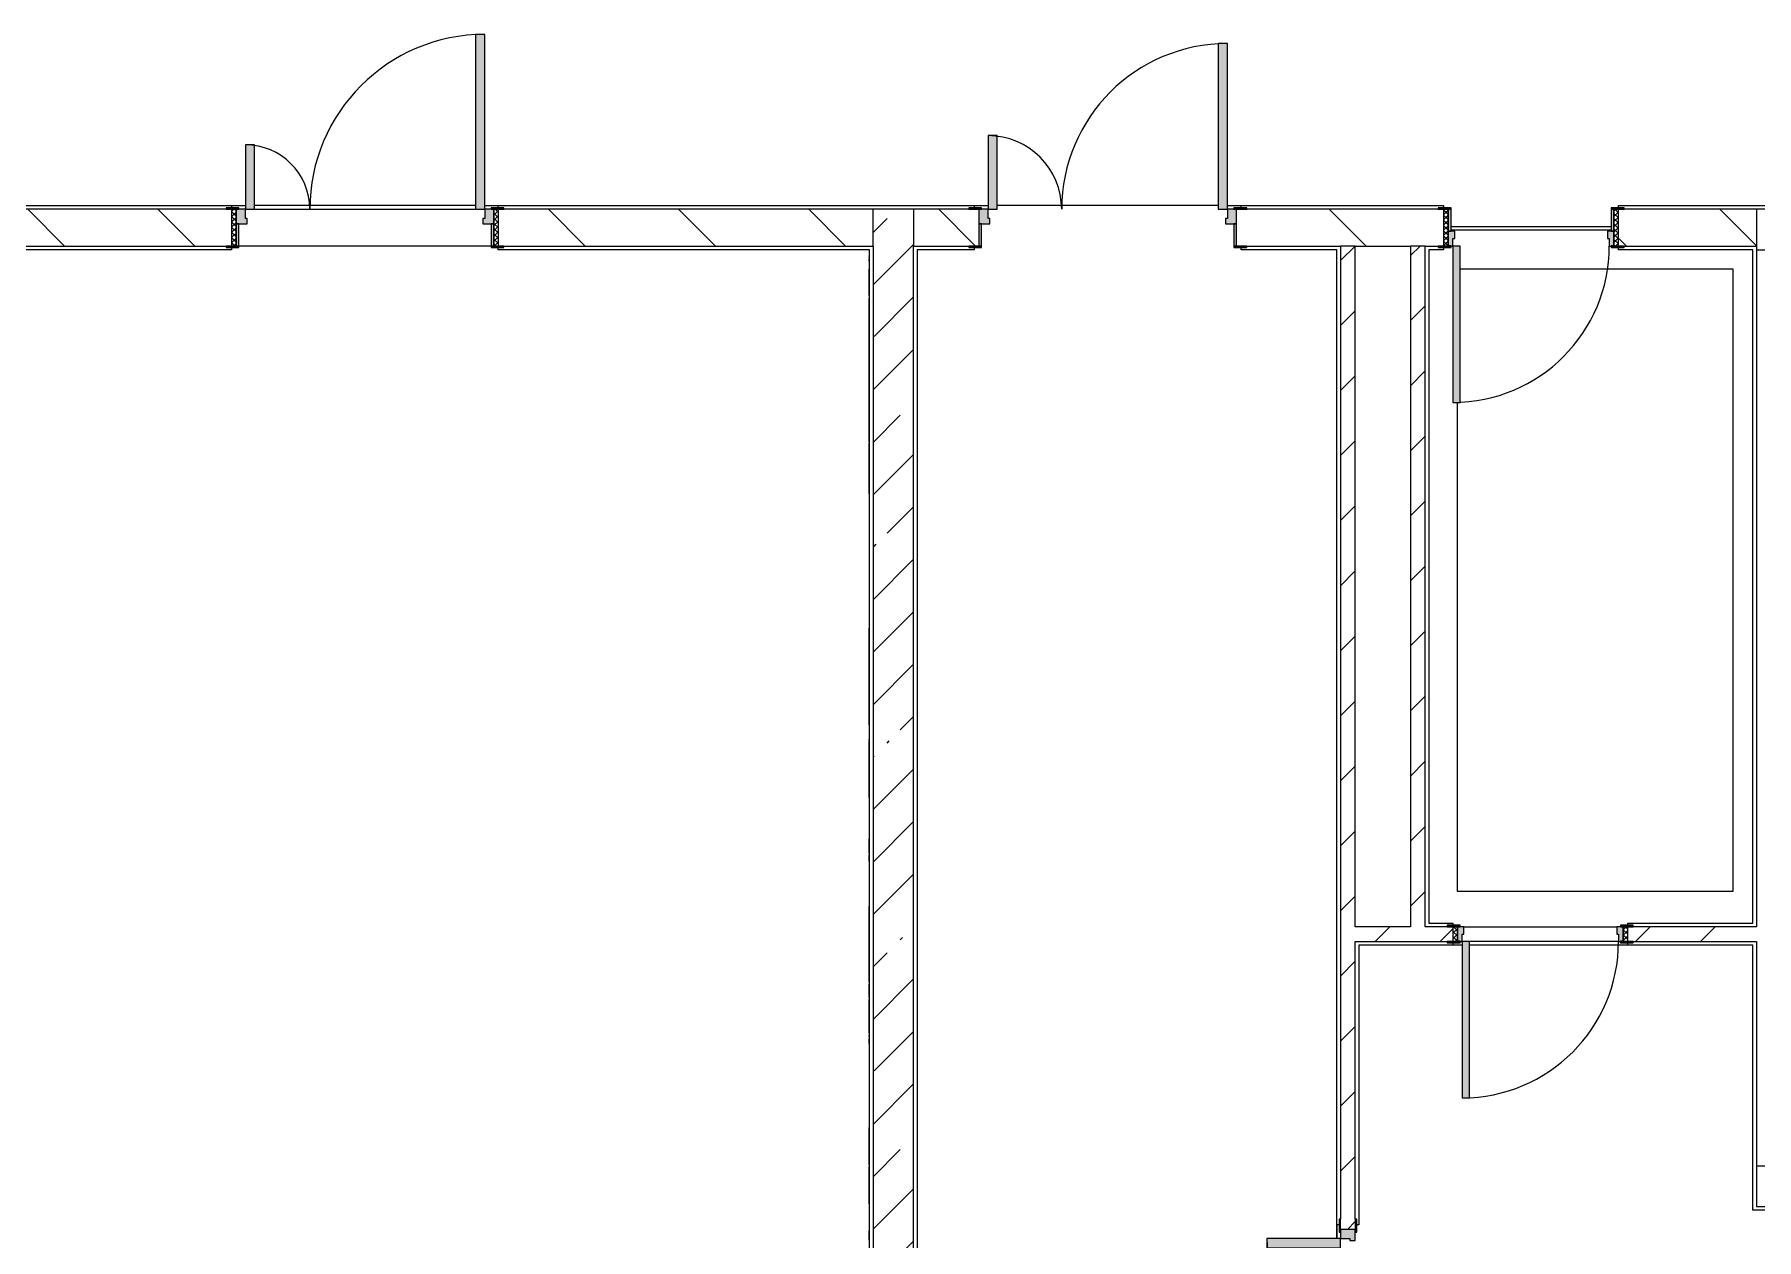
# Model space of a CAD drawing. Header units: millimetres. Extents: x 1311 to 195818, y -8553 to 29000.
# Drawn here: x 171382 to 180738, y 5000 to 11550 of the extents above; entities that cross this region are included whole.
import ezdxf

# ---------------------------------------------------------------- set-up
doc = ezdxf.new("R2010")
doc.units = ezdxf.units.MM
for name, color, linetype, lineweight in [('A-DETL-7', 7, 'Continuous', 5), ('A-GENM', 7, 'Continuous', 5), ('A-WALL', 7, 'Continuous', 9), ('I-WALL-4', 7, 'Continuous', 5)]:
    doc.layers.add(name, color=color, linetype=linetype, lineweight=lineweight)
for name, color, linetype, lineweight, true_color in [('A-DOOR-1', 7, 'Continuous', 5, 0xaaaaaa), ('A-DOOR-2', 7, 'Continuous', 5, 0xe2e2e2), ('A-DOOR-FRAM-1', 7, 'Continuous', 5, 0xe2e2e2), ('A-DOOR-FRAM-2', 7, 'Continuous', 5, 0xaaaaaa), ('A-FLOR-1', 7, 'Continuous', 5, 0xaaaaaa)]:
    doc.layers.add(name, color=color, linetype=linetype, lineweight=lineweight, true_color=true_color)
pattern_1 = [(45, (68808.4, 0), (-176.7767, 176.7767), [])]
pattern_2 = [(135, (68808.4, 0), (-353.5534, -353.5534), [])]

# ---------------------------------------------------------------- blocks, each defined once
blk = doc.blocks.new('110_Дверь_СКБ_1Ст_Внутренняя1 - Д-8 950x2100h_охрана-V95-1_11_1_птичка')
at = {"layer": 'A-DOOR-1'}
h = blk.add_hatch(dxfattribs=at)
h.set_pattern_fill('FP_123', color=256, style=0, pattern_type=2)
h.set_pattern_definition([(135, (1826.41, 164.685), (-14.14214, -14.14214), []), (225, (1826.41, 164.685), (14.14214, -14.14214), [])])
h.paths.add_polyline_path([(462.5, 100), (462.5, -100), (487.5, -100), (487.5, 100)])
at = {"layer": 'A-DOOR-2'}
h = blk.add_hatch(color=256, dxfattribs=at)
h.paths.add_polyline_path([(437.5, 100), (437.5, 60), (427.5, 60), (427.5, 20), (462.5, 20), (462.5, 100)])
h.paths.add_polyline_path([(-437.5, 100), (-437.5, 20), (-402.5, 20.4), (-402.5, 60), (-412.5, 60), (-412.5, 100), (-422.5, 100)])
at = {"layer": 'A-DOOR-FRAM-1'}
for points in [[(397.5, 950), (397.5, 100), (437.5, 100), (437.5, 950)], [(-422.5, 108), (-492.5, 108), (-492.5, 100), (-422.5, 100)], [(517.5, 108), (447.5, 108), (447.5, 100), (517.5, 100)], [(-437.5, 20), (-437.5, -100), (-422.5, -100), (-422.5, 20)], [(447.5, 20), (447.5, -100), (462.5, -100), (462.5, 20)], [(-492.5, -100), (-492.5, -108), (-422.5, -108), (-422.5, -100), (-462.5, -100)], [(487.5, -100), (447.5, -100), (447.5, -108), (517.5, -108), (517.5, -100), (490.5, -100)]]:
    blk.add_hatch(color=256, dxfattribs=at).paths.add_polyline_path(points)
at = {"layer": 'A-DOOR-FRAM-2'}
h = blk.add_hatch(dxfattribs=at)
h.set_pattern_fill('FP_124', color=256, style=0, pattern_type=2)
h.set_pattern_definition([(45, (-296.384, 164.685), (-14.1421, 14.1421), []), (135, (-296.384, 164.685), (-14.1421, -14.1421), [])])
h.paths.add_polyline_path([(-462.5, 100), (-462.5, -100), (-437.5, -100), (-437.5, 100)])
at = {"layer": 'A-DOOR-1'}
for p, q in [((437.5, 950), (397.5, 950)), ((397.5, 950), (397.5, 100)), ((437.5, 100), (437.5, 950)), ((397.5, 100), (437.5, 100))]:
    blk.add_line(p, q, dxfattribs=at)
blk.add_arc((437.5, 100), 850, 90, 180, dxfattribs=at)
at = {"layer": 'A-DOOR-FRAM-2'}
for p, q in [((-422.5, 108), (-492.5, 108)), ((-492.5, 108), (-492.5, 100)), ((-492.5, 100), (-422.5, 100)), ((-437.5, 100), (-462.5, 100)), ((-462.5, 100), (-462.5, -100)), ((-412.5, 100), (-437.5, 100)), ((-437.5, 100), (-437.5, 20)), ((-437.5, -100), (-437.5, 100)), ((-422.5, 100), (-437.5, 100)), ((-437.5, 100), (-437.5, 99)), ((-437.5, 99), (-422.5, 99)), ((-422.5, 100), (-422.5, 108)), ((-422.5, 99), (-422.5, 100)), ((-412.5, 60), (-412.5, 100)), ((437.5, 100), (437.5, 60)), ((462.5, 100), (437.5, 100)), ((517.5, 108), (447.5, 108)), ((447.5, 108), (447.5, 100)), ((462.5, 100), (447.5, 100)), ((447.5, 100), (447.5, 99)), ((447.5, 100), (517.5, 100)), ((447.5, 99), (462.5, 99)), ((462.5, 20), (462.5, 100)), ((487.5, 100), (462.5, 100)), ((462.5, 100), (462.5, -100)), ((462.5, 99), (462.5, 100)), ((487.5, -100), (487.5, 100)), ((517.5, 100), (517.5, 108)), ((-437.5, 20), (-402.5, 20)), ((-422.5, 20), (-437.5, 20)), ((-437.5, 20), (-437.5, -100)), ((-422.5, -100), (-422.5, 20)), ((-402.5, 60), (-412.5, 60)), ((-402.5, 20), (-402.5, 60)), ((437.5, 60), (427.5, 60)), ((427.5, 60), (427.5, 20)), ((427.5, 20), (462.5, 20)), ((462.5, 20), (447.5, 20)), ((447.5, 20), (447.5, -100)), ((462.5, -100), (462.5, 20)), ((-422.5, -100), (-492.5, -100)), ((-492.5, -100), (-492.5, -108)), ((-492.5, -108), (-422.5, -108)), ((-462.5, -100), (-437.5, -100)), ((-437.5, -100), (-422.5, -100)), ((-422.5, -108), (-422.5, -100)), ((447.5, -100), (462.5, -100)), ((517.5, -100), (447.5, -100)), ((447.5, -100), (447.5, -108)), ((447.5, -108), (517.5, -108)), ((462.5, -100), (487.5, -100)), ((517.5, -108), (517.5, -100))]:
    blk.add_line(p, q, dxfattribs=at)
blk = doc.blocks.new('110_Дверь_СКБ_1Ст_Внутренняя1 - Д-8 950x2100h_охрана-V96-1_11_1_птичка')
at = {"layer": 'A-DOOR-1'}
h = blk.add_hatch(dxfattribs=at)
h.set_pattern_fill('FP_125', color=256, style=0, pattern_type=2)
h.set_pattern_definition([(135, (1826.41, 104.685), (-14.14214, -14.14214), []), (225, (1826.41, 104.685), (14.14214, -14.14214), [])])
h.paths.add_polyline_path([(462.5, 40), (462.5, -40), (487.5, -40), (486.1, 40)])
at = {"layer": 'A-DOOR-2'}
h = blk.add_hatch(color=256, dxfattribs=at)
h.paths.add_polyline_path([(-412.5, 40), (-437.5, 40), (-437.5, -40), (-402.5, -40), (-402.5, 0), (-412.5, 0)])
h.paths.add_polyline_path([(462.5, 40), (437.5, 40), (437.5, 0), (427.5, 0), (427.5, -40), (462.5, -40)])
at = {"layer": 'A-DOOR-FRAM-1'}
for points in [[(397.5, 890), (397.5, 40), (437.5, 40), (437.5, 890)], [(-471.3, 48), (-492.5, 48), (-492.5, 40), (-422.5, 40), (-422.5, 48), (-462.5, 48)], [(447.5, 48), (447.5, 40), (517.5, 40), (517.5, 48), (462.5, 48)], [(-437.5, -40), (-492.5, -40), (-492.5, -48), (-422.5, -48), (-422.5, -40)], [(487.2, -40), (447.5, -40), (447.5, -48), (517.5, -48), (517.5, -40), (487.5, -40)]]:
    blk.add_hatch(color=256, dxfattribs=at).paths.add_polyline_path(points)
at = {"layer": 'A-DOOR-FRAM-2'}
h = blk.add_hatch(dxfattribs=at)
h.set_pattern_fill('FP_126', color=256, style=0, pattern_type=2)
h.set_pattern_definition([(45, (-296.384, 104.685), (-14.1421, 14.1421), []), (135, (-296.384, 104.685), (-14.1421, -14.1421), [])])
h.paths.add_polyline_path([(-462.5, 40), (-462.5, -40), (-437.5, -40), (-437.5, 40)])
at = {"layer": 'A-DOOR-1'}
for p, q in [((437.5, 890), (397.5, 890)), ((397.5, 890), (397.5, 40)), ((437.5, 40), (437.5, 890)), ((397.5, 40), (437.5, 40))]:
    blk.add_line(p, q, dxfattribs=at)
blk.add_arc((437.5, 40), 850, 90, 180, dxfattribs=at)
at = {"layer": 'A-DOOR-FRAM-2'}
for p, q in [((-422.5, 48), (-492.5, 48)), ((-492.5, 48), (-492.5, 40)), ((-492.5, 40), (-422.5, 40)), ((-437.5, 40), (-462.5, 40)), ((-462.5, 40), (-462.5, -40)), ((-412.5, 40), (-437.5, 40)), ((-437.5, 40), (-437.5, -40)), ((-437.5, -40), (-437.5, 40)), ((-422.5, 40), (-437.5, 40)), ((-437.5, 40), (-437.5, 39)), ((-437.5, 39), (-422.5, 39)), ((-422.5, 40), (-422.5, 48)), ((-422.5, 39), (-422.5, 40)), ((-412.5, 0), (-412.5, 40)), ((-402.5, 0), (-412.5, 0)), ((-402.5, -40), (-402.5, 0)), ((437.5, 0), (427.5, 0)), ((427.5, 0), (427.5, -40)), ((437.5, 40), (437.5, 0)), ((462.5, 40), (437.5, 40)), ((517.5, 48), (447.5, 48)), ((447.5, 48), (447.5, 40)), ((462.5, 40), (447.5, 40)), ((447.5, 40), (447.5, 39)), ((447.5, 40), (517.5, 40)), ((447.5, 39), (462.5, 39)), ((462.5, -40), (462.5, 40)), ((487.5, 40), (462.5, 40)), ((462.5, 40), (462.5, -40)), ((462.5, 39), (462.5, 40)), ((487.5, -40), (487.5, 40)), ((517.5, 40), (517.5, 48)), ((-422.5, -40), (-492.5, -40)), ((-492.5, -40), (-492.5, -48)), ((-492.5, -48), (-422.5, -48)), ((-462.5, -40), (-437.5, -40)), ((-422.5, -39), (-437.5, -39)), ((-437.5, -39), (-437.5, -40)), ((-437.5, -40), (-402.5, -40)), ((-437.5, -40), (-422.5, -40)), ((-422.5, -40), (-422.5, -39)), ((-422.5, -48), (-422.5, -40)), ((427.5, -40), (462.5, -40)), ((462.5, -39), (447.5, -39)), ((447.5, -39), (447.5, -40)), ((447.5, -40), (462.5, -40)), ((517.5, -40), (447.5, -40)), ((447.5, -40), (447.5, -48)), ((447.5, -48), (517.5, -48)), ((462.5, -40), (462.5, -39)), ((462.5, -40), (487.5, -40)), ((517.5, -48), (517.5, -40))]:
    blk.add_line(p, q, dxfattribs=at)
blk = doc.blocks.new('110_Дверь_СКБ_2Ст - Д-2а_л_ Из коридора на лестницу-32216062-1_11_1_птичка')
at = {"layer": 'A-DOOR-2'}
for points in [[(612.5, 100), (662.5, 100), (662.5, 1000), (612.5, 1000), (612.5, 120)], [(-587.5, 100), (-587.5, 500), (-637.5, 500), (-637.5, 100)], [(697.5, -100), (712.5, -100), (712.5, 20), (697.5, 20)]]:
    blk.add_hatch(color=256, dxfattribs=at).paths.add_polyline_path(points)
h = blk.add_hatch(color=256, dxfattribs=at)
h.paths.add_polyline_path([(662.5, 20), (712.5, 20), (712.5, 100), (662.5, 100), (662.5, 50), (652.5, 50), (652.5, 20)])
h.paths.add_polyline_path([(-637.5, 20), (-627.5, 20), (-627.5, 50), (-637.5, 50), (-637.5, 100), (-687.5, 100), (-687.5, 20)])
at = {"layer": 'A-DOOR-FRAM-1'}
for points in [[(-687.5, 100), (-672.5, 100), (-672.5, 108), (-742.5, 108), (-742.5, 100), (-712.5, 100)], [(722.9, 100), (767.5, 100), (767.5, 108), (697.5, 108), (697.5, 100), (712.5, 100)], [(-672.5, -100), (-672.5, 20), (-687.5, 20), (-687.5, -100)], [(-672.5, -108), (-672.5, -100), (-742.5, -100), (-742.5, -108), (-687.5, -108)], [(737.5, -108), (767.5, -108), (767.5, -100), (697.5, -100), (697.5, -108), (736.7, -108)]]:
    blk.add_hatch(color=256, dxfattribs=at).paths.add_polyline_path(points)
at = {"layer": 'A-DOOR-1'}
for p, q in [((662.5, 1000), (612.5, 1000)), ((612.5, 1000), (612.5, 100)), ((662.5, 100), (662.5, 1000)), ((-637.5, 500), (-637.5, 100)), ((-587.5, 500), (-637.5, 500)), ((-587.5, 100), (-587.5, 500)), ((-637.5, 100), (-587.5, 100)), ((612.5, 100), (662.5, 100))]:
    blk.add_line(p, q, dxfattribs=at)
for centre, radius, start, end in [((662.5, 100), 900, 90, 180), ((-637.5, 100), 400, 360, 90)]:
    blk.add_arc(centre, radius, start, end, dxfattribs=at)
at = {"layer": 'A-DOOR-FRAM-2'}
for p, q in [((-672.5, 108), (-742.5, 108)), ((-742.5, 108), (-742.5, 100)), ((-742.5, 100), (-672.5, 100)), ((-637.5, 100), (-687.5, 100)), ((-687.5, 100), (-687.5, 20)), ((-672.5, 100), (-672.5, 108)), ((-637.5, 50), (-637.5, 100)), ((662.5, 100), (662.5, 50)), ((712.5, 100), (662.5, 100)), ((767.5, 108), (697.5, 108)), ((697.5, 108), (697.5, 100)), ((697.5, 100), (767.5, 100)), ((712.5, 20), (712.5, 100)), ((767.5, 100), (767.5, 108)), ((-687.5, 20), (-627.5, 20)), ((-672.5, 20), (-687.5, 20)), ((-687.5, 20), (-687.5, -100)), ((-672.5, -100), (-672.5, 20)), ((-627.5, 50), (-637.5, 50)), ((-627.5, 20), (-627.5, 50)), ((662.5, 50), (652.5, 50)), ((652.5, 50), (652.5, 20)), ((652.5, 20), (712.5, 20)), ((712.5, 20), (697.5, 20)), ((697.5, 20), (697.5, -100)), ((712.5, -100), (712.5, 20)), ((-672.5, -100), (-742.5, -100)), ((-742.5, -100), (-742.5, -108)), ((-742.5, -108), (-672.5, -108)), ((-687.5, -100), (-672.5, -100)), ((-672.5, -108), (-672.5, -100)), ((697.5, -100), (712.5, -100)), ((767.5, -100), (697.5, -100)), ((697.5, -100), (697.5, -108)), ((697.5, -108), (767.5, -108)), ((767.5, -108), (767.5, -100))]:
    blk.add_line(p, q, dxfattribs=at)
blk = doc.blocks.new('110_Дверь_СКБ_2Ст - Д-6_л__ ДОО_Дв_1450x2100h_Дверь из раздевальной в коридор-25835678-1_11_1_птичка')
at = {"layer": 'A-DOOR-1'}
h = blk.add_hatch(dxfattribs=at)
h.set_pattern_fill('FP_129', color=256, style=0, pattern_type=2)
h.set_pattern_definition([(135, (1576.41, 164.685), (-14.14214, -14.14214), []), (225, (1576.41, 164.685), (14.14214, -14.14214), [])])
h.paths.add_polyline_path([(712.5, -100), (737.5, -100), (736.5, 100), (712.5, 100)])
at = {"layer": 'A-DOOR-2'}
for points in [[(612.5, 100), (662.5, 100), (662.5, 1050), (612.5, 1050), (612.5, 120)], [(-587.5, 100), (-587.5, 450), (-637.5, 450), (-637.5, 100)]]:
    blk.add_hatch(color=256, dxfattribs=at).paths.add_polyline_path(points)
h = blk.add_hatch(color=256, dxfattribs=at)
h.paths.add_polyline_path([(-637.5, 20), (-627.5, 20), (-627.5, 50), (-637.5, 50), (-637.5, 100), (-687.5, 100), (-687.5, 20)])
h.paths.add_polyline_path([(712.5, 20), (712.5, 100), (662.5, 100), (662.5, 50), (652.5, 50), (652.5, 20), (665.5, 20)])
at = {"layer": 'A-DOOR-FRAM-1'}
for points in [[(-672.5, 100), (-672.5, 108), (-742.5, 108), (-742.5, 100), (-687.5, 100)], [(737.5, 100), (767.5, 100), (767.5, 108), (697.5, 108), (697.5, 100), (736.5, 100)], [(-687.5, -100), (-672.5, -100), (-672.5, 20), (-687.5, 20)], [(712.5, -100), (712.5, 20), (697.5, 20), (697.5, -100)], [(-672.5, -108), (-672.5, -100), (-742.5, -100), (-742.5, -108), (-687.5, -108)], [(737.5, -108), (767.5, -108), (767.5, -100), (697.5, -100), (697.5, -108), (736.5, -108)]]:
    blk.add_hatch(color=256, dxfattribs=at).paths.add_polyline_path(points)
at = {"layer": 'A-DOOR-FRAM-2'}
h = blk.add_hatch(dxfattribs=at)
h.set_pattern_fill('FP_130', color=256, style=0, pattern_type=2)
h.set_pattern_definition([(45, (-546.384, 164.685), (-14.1421, 14.1421), []), (135, (-546.384, 164.685), (-14.1421, -14.1421), [])])
h.paths.add_polyline_path([(-687.5, -100), (-687.5, 100), (-712.5, 100), (-712.5, -100)])
at = {"layer": 'A-DOOR-1'}
for p, q in [((662.5, 1050), (612.5, 1050)), ((612.5, 1050), (612.5, 100)), ((662.5, 100), (662.5, 1050)), ((-637.5, 450), (-637.5, 100)), ((-587.5, 450), (-637.5, 450)), ((-587.5, 100), (-587.5, 450)), ((-637.5, 100), (-587.5, 100)), ((612.5, 100), (662.5, 100))]:
    blk.add_line(p, q, dxfattribs=at)
for centre, radius, start, end in [((662.5, 100), 950, 90, 180), ((-637.5, 100), 350, 360, 90)]:
    blk.add_arc(centre, radius, start, end, dxfattribs=at)
at = {"layer": 'A-DOOR-FRAM-2'}
for p, q in [((-672.5, 108), (-742.5, 108)), ((-742.5, 108), (-742.5, 100)), ((-742.5, 100), (-672.5, 100)), ((-687.5, 100), (-712.5, 100)), ((-712.5, 100), (-712.5, -100)), ((-637.5, 100), (-687.5, 100)), ((-687.5, 100), (-687.5, 20)), ((-687.5, -100), (-687.5, 100)), ((-672.5, 100), (-672.5, 108)), ((-637.5, 50), (-637.5, 100)), ((662.5, 100), (662.5, 50)), ((712.5, 100), (662.5, 100)), ((767.5, 108), (697.5, 108)), ((697.5, 108), (697.5, 100)), ((697.5, 100), (767.5, 100)), ((712.5, 20), (712.5, 100)), ((737.5, 100), (712.5, 100)), ((712.5, 100), (712.5, -100)), ((737.5, -100), (737.5, 100)), ((767.5, 100), (767.5, 108)), ((-687.5, 20), (-627.5, 20)), ((-672.5, 20), (-687.5, 20)), ((-687.5, 20), (-687.5, -100)), ((-672.5, -100), (-672.5, 20)), ((-627.5, 50), (-637.5, 50)), ((-627.5, 20), (-627.5, 50)), ((662.5, 50), (652.5, 50)), ((652.5, 50), (652.5, 20)), ((652.5, 20), (712.5, 20)), ((712.5, 20), (697.5, 20)), ((697.5, 20), (697.5, -100)), ((712.5, -100), (712.5, 20)), ((-672.5, -100), (-742.5, -100)), ((-742.5, -100), (-742.5, -108)), ((-742.5, -108), (-672.5, -108)), ((-712.5, -100), (-687.5, -100)), ((-687.5, -100), (-672.5, -100)), ((-672.5, -108), (-672.5, -100)), ((697.5, -100), (712.5, -100)), ((767.5, -100), (697.5, -100)), ((697.5, -100), (697.5, -108)), ((697.5, -108), (767.5, -108)), ((712.5, -100), (737.5, -100)), ((767.5, -108), (767.5, -100))]:
    blk.add_line(p, q, dxfattribs=at)
blk = doc.blocks.new('110_Дверь_СКБ_2Ст - Д-5_п_ Из игровой в коридор-32215844-1_11_1_птичка')
at = {"layer": 'A-DOOR-2'}
for points in [[(-637.5, 940), (-637.5, 40), (-587.5, 40), (-587.5, 940)], [(612.5, 40), (662.5, 42.7), (662.5, 440), (612.5, 440), (612.5, 57.5)]]:
    blk.add_hatch(color=256, dxfattribs=at).paths.add_polyline_path(points)
h = blk.add_hatch(color=256, dxfattribs=at)
h.paths.add_polyline_path([(-687.5, 40), (-687.5, -40), (-627.5, -40), (-627.5, -10), (-637.5, -10), (-637.5, 40)])
h.paths.add_polyline_path([(652.5, -40), (712.5, -40), (712.5, 40), (662.5, 40), (662.5, -10), (652.5, -10), (652.5, -25.9)])
at = {"layer": 'A-DOOR-FRAM-1'}
for points in [[(-742.5, 40), (-672.5, 40), (-672.5, 48), (-742.5, 48)], [(697.5, 48), (697.5, 40), (767.5, 40), (767.5, 48), (712.5, 48)], [(-742.5, -48), (-672.5, -48), (-672.5, -40), (-742.5, -40)], [(697.5, -47.8), (697.8, -48), (767.5, -48), (767.5, -40), (697.5, -40)]]:
    blk.add_hatch(color=256, dxfattribs=at).paths.add_polyline_path(points)
at = {"layer": 'A-DOOR-1'}
for p, q in [((-637.5, 940), (-637.5, 40)), ((-587.5, 940), (-637.5, 940)), ((-587.5, 40), (-587.5, 940)), ((662.5, 440), (612.5, 440)), ((612.5, 440), (612.5, 40)), ((662.5, 40), (662.5, 440)), ((-637.5, 40), (-587.5, 40)), ((612.5, 40), (662.5, 40))]:
    blk.add_line(p, q, dxfattribs=at)
for centre, radius, start, end in [((-637.5, 40), 900, 0, 90), ((662.5, 40), 400, 90, 180)]:
    blk.add_arc(centre, radius, start, end, dxfattribs=at)
at = {"layer": 'A-DOOR-FRAM-2'}
for p, q in [((-672.5, 48), (-742.5, 48)), ((-742.5, 48), (-742.5, 40)), ((-742.5, 40), (-672.5, 40)), ((-637.5, 40), (-687.5, 40)), ((-687.5, 40), (-687.5, -40)), ((-672.5, 40), (-672.5, 48)), ((-637.5, -10), (-637.5, 40)), ((662.5, 40), (662.5, -10)), ((712.5, 40), (662.5, 40)), ((767.5, 48), (697.5, 48)), ((697.5, 48), (697.5, 40)), ((697.5, 40), (767.5, 40)), ((712.5, -40), (712.5, 40)), ((767.5, 40), (767.5, 48)), ((-672.5, -40), (-742.5, -40)), ((-742.5, -40), (-742.5, -48)), ((-742.5, -48), (-672.5, -48)), ((-672.5, -39), (-687.5, -39)), ((-687.5, -39), (-687.5, -40)), ((-687.5, -40), (-627.5, -40)), ((-687.5, -40), (-672.5, -40)), ((-672.5, -40), (-672.5, -39)), ((-672.5, -48), (-672.5, -40)), ((-627.5, -10), (-637.5, -10)), ((-627.5, -40), (-627.5, -10)), ((662.5, -10), (652.5, -10)), ((652.5, -10), (652.5, -40)), ((652.5, -40), (712.5, -40)), ((712.5, -39), (697.5, -39)), ((697.5, -39), (697.5, -40)), ((697.5, -40), (712.5, -40)), ((767.5, -40), (697.5, -40)), ((697.5, -40), (697.5, -48)), ((697.5, -48), (767.5, -48)), ((712.5, -40), (712.5, -39)), ((767.5, -48), (767.5, -40))]:
    blk.add_line(p, q, dxfattribs=at)
blk = doc.blocks.new('Рисунок_горы - Рисунок_горы-31934381-1_11_1_птичка')
at = {"layer": 'A-GENM'}
for p, q in [((107109, 10336.9), (107109, 10341.4)), ((107109, 10341.4), (107109, 10336.9)), ((107109, 10337.6), (107109, 10337.2)), ((107109, 10336.9), (107109, 10337.5)), ((107109, 10319.6), (107109, 10274.5)), ((107109, 10274.8), (107109, 10274.5)), ((107109, 10274.5), (107109, 10274.8)), ((107109, 10274.5), (107109, 10092.4)), ((107109, 10131.7), (107109, 10163.4)), ((107109, 10163.4), (107109, 10131.7)), ((107109, 10060.5), (107109, 10116.4)), ((107109, 10116.4), (107109, 10060.5)), ((107109, 10092.4), (107109, 9922.3)), ((107109, 9469.7), (107109, 9583.7)), ((107109, 9583.7), (107109, 9469.7)), ((107109, 9053.7), (107109, 9094.1)), ((107109, 9094.1), (107109, 9053.7)), ((107109, 8045.1), (107109, 7835.6)), ((107109, 7726), (107109, 7712.6)), ((107109, 7402.7), (107109, 7707.3)), ((107109, 7707.3), (107109, 7402.7)), ((107109, 6596.8), (107109, 6811.8)), ((107109, 6811.8), (107109, 6596.8)), ((107109, 6543.6), (107109, 6262.3)), ((107109, 6405.5), (107109, 6505.2)), ((107109, 6505.2), (107109, 6405.5)), ((107109, 6323.1), (107109, 6385.4)), ((107109, 6385.4), (107109, 6323.1)), ((107109, 6239.8), (107109, 6301.8)), ((107109, 6301.8), (107109, 6239.8)), ((107109, 6066.3), (107109, 6088)), ((107109, 6088), (107109, 6066.3)), ((107109, 5410.9), (107109, 5473.2)), ((107109, 5473.2), (107109, 5410.9)), ((107109, 5202.8), (107109, 5327.3)), ((107109, 5327.3), (107109, 5202.8)), ((107109, 5182.5), (107109, 5181.1)), ((107109, 5181.1), (107109, 5059.9))]:
    blk.add_line(p, q, dxfattribs=at)
for points, knots in [([(107109, 10337.5), (107109, 10337.5), (107109, 10329.2), (107109, 10324.1), (107109, 10319.6)], [0.09352518, 0.09352518, 0.09352518, 0.09352518, 0.09352519, 0.100719424, 0.100719424, 0.100719424, 0.100719424]), ([(107109, 10337.2), (107109, 10337.2), (107109, 10322.4), (107109, 10312.8), (107109, 10294.4)], [0.24444444, 0.24444444, 0.24444444, 0.24444444, 0.24444445, 0.26666667, 0.26666667, 0.26666667, 0.26666667]), ([(107109, 10163.4), (107109, 10163.4), (107109, 10180.7), (107109, 10262.3), (107109, 10274.8)], [0.8, 0.8, 0.8, 0.8, 0.80000001, 0.86666667, 0.86666667, 0.86666667, 0.86666667]), ([(107109, 10274.8), (107109, 10274.8), (107109, 10262.3), (107109, 10180.7), (107109, 10163.4)], [0.115107914, 0.115107914, 0.115107914, 0.115107914, 0.115107924, 0.122302158, 0.122302158, 0.122302158, 0.122302158]), ([(107109, 10131.7), (107109, 10131.7), (107109, 10126.7), (107109, 10122.2), (107109, 10116.4)], [0.129496403, 0.129496403, 0.129496403, 0.129496403, 0.129496413, 0.136690647, 0.136690647, 0.136690647, 0.136690647]), ([(107109, 10092.4), (107109, 10092.4), (107109, 10032), (107109, 9812.1), (107109, 9757.7)], [0.06666667, 0.06666667, 0.06666667, 0.06666667, 0.06666668, 0.13333333, 0.13333333, 0.13333333, 0.13333333]), ([(107109, 9757.7), (107109, 9757.7), (107109, 9812.1), (107109, 10032), (107109, 10092.4)], [0.15555556, 0.15555556, 0.15555556, 0.15555556, 0.15555557, 0.17777778, 0.17777778, 0.17777778, 0.17777778]), ([(107109, 10060.5), (107109, 10060.5), (107109, 10054.9), (107109, 10049.5), (107109, 10044.1)], [0.1438848921, 0.1438848921, 0.1438848921, 0.1438848921, 0.1438849021, 0.1445141984, 0.1445141984, 0.1445141984, 0.1445141984]), ([(107109, 9757.7), (107109, 9757.7), (107109, 9704.1), (107109, 9654.4), (107109, 9607.5)], [0.13333333, 0.13333333, 0.13333333, 0.13333333, 0.13333334, 0.2, 0.2, 0.2, 0.2]), ([(107109, 9607.5), (107109, 9607.5), (107109, 9654.4), (107109, 9704.1), (107109, 9757.7)], [0.13333333, 0.13333333, 0.13333333, 0.13333333, 0.13333334, 0.15555556, 0.15555556, 0.15555556, 0.15555556]), ([(107109, 9583.7), (107109, 9583.7), (107109, 9652.7), (107109, 9687.2), (107109, 9716.8)], [0.33333333, 0.33333333, 0.33333333, 0.33333333, 0.33333334, 0.36812579, 0.36812579, 0.36812579, 0.36812579]), ([(107109, 9607.5), (107109, 9607.5), (107109, 9580.5), (107109, 9484.8), (107109, 9470.5)], [0.2, 0.2, 0.2, 0.2, 0.20000001, 0.26533865, 0.26533865, 0.26533865, 0.26533865]), ([(107109, 9469.7), (107109, 9469.7), (107109, 9480.9), (107109, 9579.9), (107109, 9607.5)], [0.11111111, 0.11111111, 0.11111111, 0.11111111, 0.11111112, 0.13333333, 0.13333333, 0.13333333, 0.13333333]), ([(107109, 9469.7), (107109, 9469.7), (107109, 9455.6), (107109, 9350.3), (107109, 9347)], [0.179856115, 0.179856115, 0.179856115, 0.179856115, 0.179856125, 0.186956261, 0.186956261, 0.186956261, 0.186956261]), ([(107109, 9347), (107109, 9347), (107109, 9339), (107109, 9335.8), (107109, 9334.1)], [0.18705036, 0.18705036, 0.18705036, 0.18705036, 0.18705037, 0.189281587, 0.189281587, 0.189281587, 0.189281587]), ([(107109, 9315.5), (107109, 9315.5), (107109, 9322.9), (107109, 9326.8), (107109, 9329.1)], [0.066666667, 0.066666667, 0.066666667, 0.066666667, 0.066666677, 0.07240782, 0.07240782, 0.07240782, 0.07240782]), ([(107109, 9094.1), (107109, 9094.1), (107109, 9125.5), (107109, 9292.7), (107109, 9315.5)], [0.04444444, 0.04444444, 0.04444444, 0.04444444, 0.04444445, 0.06666667, 0.06666667, 0.06666667, 0.06666667]), ([(107109, 9315.5), (107109, 9315.5), (107109, 9292.7), (107109, 9125.5), (107109, 9094.1)], [0.194244604, 0.194244604, 0.194244604, 0.194244604, 0.194244614, 0.201438849, 0.201438849, 0.201438849, 0.201438849]), ([(107109, 8222.7), (107109, 8222.7), (107109, 8267), (107109, 8298.1), (107109, 8323.4)], [0.82222222, 0.82222222, 0.82222222, 0.82222222, 0.82222223, 0.83345188, 0.83345188, 0.83345188, 0.83345188]), ([(107109, 8148.5), (107109, 8148.5), (107109, 8172.6), (107109, 8198.1), (107109, 8222.7)], [0.8, 0.8, 0.8, 0.8, 0.80000001, 0.82222222, 0.82222222, 0.82222222, 0.82222222]), ([(107109, 8222.7), (107109, 8222.7), (107109, 8198.1), (107109, 8172.6), (107109, 8148.5)], [0.258992806, 0.258992806, 0.258992806, 0.258992806, 0.258992816, 0.26618705, 0.26618705, 0.26618705, 0.26618705]), ([(107109, 7955.5), (107109, 7955.5), (107109, 8012.2), (107109, 8097.9), (107109, 8148.5)], [0.77777778, 0.77777778, 0.77777778, 0.77777778, 0.77777779, 0.8, 0.8, 0.8, 0.8]), ([(107109, 8148.5), (107109, 8148.5), (107109, 8097.9), (107109, 8012.2), (107109, 7955.5)], [0.26618705, 0.26618705, 0.26618705, 0.26618705, 0.26618706, 0.273381295, 0.273381295, 0.273381295, 0.273381295]), ([(107109, 7980.1), (107109, 7980.1), (107109, 7981.7), (107109, 7983.3), (107109, 7984.8)], [0.622222222, 0.622222222, 0.622222222, 0.622222222, 0.622222232, 0.623651268, 0.623651268, 0.623651268, 0.623651268]), ([(107109, 7835.6), (107109, 7835.6), (107109, 7850.2), (107109, 7943.9), (107109, 7955.5)], [0.75555556, 0.75555556, 0.75555556, 0.75555556, 0.75555557, 0.77777778, 0.77777778, 0.77777778, 0.77777778]), ([(107109, 7955.5), (107109, 7955.5), (107109, 7943.9), (107109, 7850.2), (107109, 7835.6)], [0.273381295, 0.273381295, 0.273381295, 0.273381295, 0.273381305, 0.28057554, 0.28057554, 0.28057554, 0.28057554]), ([(107109, 7868.5), (107109, 7868.5), (107109, 7842.3), (107109, 7815.5), (107109, 7797.9)], [0.2, 0.2, 0.2, 0.2, 0.2, 0.3210963, 0.3210963, 0.3210963, 0.3210963]), ([(107109, 7835.6), (107109, 7835.6), (107109, 7817.1), (107109, 7793.7), (107109, 7777.8)], [0.28057554, 0.28057554, 0.28057554, 0.28057554, 0.28057555, 0.287769784, 0.287769784, 0.287769784, 0.287769784]), ([(107109, 7777.8), (107109, 7777.8), (107109, 7767.9), (107109, 7738.5), (107109, 7726)], [0.287769784, 0.287769784, 0.287769784, 0.287769784, 0.287769794, 0.294964029, 0.294964029, 0.294964029, 0.294964029]), ([(107109, 7712.6), (107109, 7712.6), (107109, 7715.6), (107109, 7717.9), (107109, 7718.9)], [0.302158273, 0.302158273, 0.302158273, 0.302158273, 0.302158283, 0.304776362, 0.304776362, 0.304776362, 0.304776362]), ([(107109, 7426.8), (107109, 7426.8), (107109, 7346.5), (107109, 7313.6), (107109, 7254.1)], [0.0625, 0.0625, 0.0625, 0.0625, 0.06250001, 0.125, 0.125, 0.125, 0.125]), ([(107109, 7321.6), (107109, 7321.6), (107109, 7319.8), (107109, 7318), (107109, 7316.4)], [0.166666667, 0.166666667, 0.166666667, 0.166666667, 0.166666677, 0.173671158, 0.173671158, 0.173671158, 0.173671158]), ([(107109, 7222.2), (107109, 7222.2), (107109, 7221.7), (107109, 7221.2), (107109, 7220.7)], [0.1875, 0.1875, 0.1875, 0.1875, 0.18750001, 0.190214258, 0.190214258, 0.190214258, 0.190214258]), ([(107109, 7196.7), (107109, 7196.7), (107109, 7135.5), (107109, 7087.7), (107109, 6990)], [0.25, 0.25, 0.25, 0.25, 0.25000001, 0.3125, 0.3125, 0.3125, 0.3125]), ([(107109, 7144.2), (107109, 7144.2), (107109, 7161.9), (107109, 7172.3), (107109, 7178.4)], [0.555555556, 0.555555556, 0.555555556, 0.555555556, 0.555555566, 0.564056428, 0.564056428, 0.564056428, 0.564056428]), ([(107109, 7099.7), (107109, 7099.7), (107109, 7119.2), (107109, 7136), (107109, 7144.2)], [0.53333333, 0.53333333, 0.53333333, 0.53333333, 0.53333334, 0.55555556, 0.55555556, 0.55555556, 0.55555556]), ([(107109, 6990), (107109, 6990), (107109, 6928.5), (107109, 6852.5), (107109, 6803.8)], [0.3125, 0.3125, 0.3125, 0.3125, 0.31250001, 0.375, 0.375, 0.375, 0.375]), ([(107109, 6803.8), (107109, 6803.8), (107109, 6766.8), (107109, 6750.7), (107109, 6724.5)], [0.375, 0.375, 0.375, 0.375, 0.37500001, 0.4375, 0.4375, 0.4375, 0.4375]), ([(107109, 6745.8), (107109, 6745.8), (107109, 6752.1), (107109, 6755.8), (107109, 6757.6)], [0.444444444, 0.444444444, 0.444444444, 0.444444444, 0.444444454, 0.44763175, 0.44763175, 0.44763175, 0.44763175]), ([(107109, 6724.5), (107109, 6724.5), (107109, 6678.8), (107109, 6632.5), (107109, 6587.1)], [0.4375, 0.4375, 0.4375, 0.4375, 0.43750001, 0.5, 0.5, 0.5, 0.5]), ([(107109, 6595.4), (107109, 6595.4), (107109, 6600.3), (107109, 6604.2), (107109, 6607.4)], [0.5, 0.5, 0.5, 0.5, 0.50000001, 0.51649595, 0.51649595, 0.51649595, 0.51649595]), ([(107109, 6596.8), (107109, 6596.8), (107109, 6590.2), (107109, 6586.5), (107109, 6584.7)], [0.345323741, 0.345323741, 0.345323741, 0.345323741, 0.345323751, 0.347639696, 0.347639696, 0.347639696, 0.347639696]), ([(107109, 6587.1), (107109, 6587.1), (107109, 6571), (107109, 6574.8), (107109, 6563.8)], [0.352517986, 0.352517986, 0.352517986, 0.352517986, 0.352517996, 0.35971223, 0.35971223, 0.35971223, 0.35971223]), ([(107109, 6563.8), (107109, 6563.8), (107109, 6557), (107109, 6550.7), (107109, 6543.6)], [0.35971223, 0.35971223, 0.35971223, 0.35971223, 0.35971224, 0.366906475, 0.366906475, 0.366906475, 0.366906475]), ([(107109, 6543.6), (107109, 6543.6), (107109, 6536.9), (107109, 6516.4), (107109, 6505.2)], [0.366906475, 0.366906475, 0.366906475, 0.366906475, 0.366906485, 0.374100719, 0.374100719, 0.374100719, 0.374100719]), ([(107109, 6505.2), (107109, 6505.2), (107109, 6514.6), (107109, 6530.5), (107109, 6539.4)], [0.93333333, 0.93333333, 0.93333333, 0.93333333, 0.93333334, 0.98919844, 0.98919844, 0.98919844, 0.98919844]), ([(107109, 6405.5), (107109, 6405.5), (107109, 6400.1), (107109, 6397.3), (107109, 6394.8)], [0.381294964, 0.381294964, 0.381294964, 0.381294964, 0.381294974, 0.384804555, 0.384804555, 0.384804555, 0.384804555]), ([(107109, 6385.4), (107109, 6385.4), (107109, 6386.7), (107109, 6387.8), (107109, 6388.8)], [0.866666667, 0.866666667, 0.866666667, 0.866666667, 0.866666677, 0.871507528, 0.871507528, 0.871507528, 0.871507528]), ([(107109, 6323.1), (107109, 6323.1), (107109, 6310.3), (107109, 6311.8), (107109, 6301.8)], [0.395683453, 0.395683453, 0.395683453, 0.395683453, 0.395683463, 0.402877698, 0.402877698, 0.402877698, 0.402877698]), ([(107109, 6301.8), (107109, 6301.8), (107109, 6303.2), (107109, 6304.3), (107109, 6305.3)], [0.8, 0.8, 0.8, 0.8, 0.80000001, 0.804457364, 0.804457364, 0.804457364, 0.804457364]), ([(107109, 6214.8), (107109, 6214.8), (107109, 6224.1), (107109, 6230.7), (107109, 6239.8)], [0.73333333, 0.73333333, 0.73333333, 0.73333333, 0.73333334, 0.76666667, 0.76666667, 0.76666667, 0.76666667]), ([(107109, 6239.8), (107109, 6239.8), (107109, 6230.7), (107109, 6224.1), (107109, 6214.8)], [0.410071942, 0.410071942, 0.410071942, 0.410071942, 0.410071952, 0.417266187, 0.417266187, 0.417266187, 0.417266187]), ([(107109, 6128.8), (107109, 6128.8), (107109, 6163.6), (107109, 6185.7), (107109, 6214.8)], [0.7, 0.7, 0.7, 0.7, 0.70000001, 0.73333333, 0.73333333, 0.73333333, 0.73333333]), ([(107109, 6214.8), (107109, 6214.8), (107109, 6185.7), (107109, 6163.6), (107109, 6128.8)], [0.417266187, 0.417266187, 0.417266187, 0.417266187, 0.417266197, 0.424460432, 0.424460432, 0.424460432, 0.424460432]), ([(107109, 6128.8), (107109, 6128.8), (107109, 6118.9), (107109, 6116.6), (107109, 6108.7)], [0.424460432, 0.424460432, 0.424460432, 0.424460432, 0.424460442, 0.431654676, 0.431654676, 0.431654676, 0.431654676]), ([(107109, 6108.7), (107109, 6108.7), (107109, 6109.8), (107109, 6110.7), (107109, 6111.6)], [0.666666667, 0.666666667, 0.666666667, 0.666666667, 0.666666677, 0.671073578, 0.671073578, 0.671073578, 0.671073578]), ([(107109, 6108.7), (107109, 6108.7), (107109, 6100.1), (107109, 6096.9), (107109, 6088)], [0.431654676, 0.431654676, 0.431654676, 0.431654676, 0.431654686, 0.438848921, 0.438848921, 0.438848921, 0.438848921]), ([(107109, 6088), (107109, 6088), (107109, 6090.1), (107109, 6091.9), (107109, 6093.5)], [0.633333333, 0.633333333, 0.633333333, 0.633333333, 0.633333343, 0.6411787, 0.6411787, 0.6411787, 0.6411787]), ([(107109, 5494.8), (107109, 5494.8), (107109, 5527.7), (107109, 5567.6), (107109, 5608.6)], [0.5, 0.5, 0.5, 0.5, 0.50000001, 0.51610652, 0.51610652, 0.51610652, 0.51610652]), ([(107109, 5473.2), (107109, 5473.2), (107109, 5481.2), (107109, 5486.6), (107109, 5494.8)], [0.46666667, 0.46666667, 0.46666667, 0.46666667, 0.46666668, 0.5, 0.5, 0.5, 0.5]), ([(107109, 5494.8), (107109, 5494.8), (107109, 5486.6), (107109, 5481.2), (107109, 5473.2)], [0.467625899, 0.467625899, 0.467625899, 0.467625899, 0.467625909, 0.474820144, 0.474820144, 0.474820144, 0.474820144]), ([(107109, 5412.6), (107109, 5412.6), (107109, 5381.3), (107109, 5348.9), (107109, 5322.1)], [0.16666667, 0.16666667, 0.16666667, 0.16666667, 0.16666668, 0.2, 0.2, 0.2, 0.2]), ([(107109, 5410.9), (107109, 5410.9), (107109, 5403), (107109, 5399.8), (107109, 5391.1)], [0.482014388, 0.482014388, 0.482014388, 0.482014388, 0.482014398, 0.489208633, 0.489208633, 0.489208633, 0.489208633]), ([(107109, 5391.1), (107109, 5391.1), (107109, 5393.8), (107109, 5396), (107109, 5398)], [0.4, 0.4, 0.4, 0.4, 0.40000001, 0.41053937, 0.41053937, 0.41053937, 0.41053937]), ([(107109, 5327.3), (107109, 5327.3), (107109, 5345.9), (107109, 5365.8), (107109, 5391.1)], [0.36666667, 0.36666667, 0.36666667, 0.36666667, 0.36666668, 0.4, 0.4, 0.4, 0.4]), ([(107109, 5391.1), (107109, 5391.1), (107109, 5365.8), (107109, 5345.9), (107109, 5327.3)], [0.489208633, 0.489208633, 0.489208633, 0.489208633, 0.489208643, 0.496402878, 0.496402878, 0.496402878, 0.496402878]), ([(107109, 5322.1), (107109, 5322.1), (107109, 5294.4), (107109, 5274.4), (107109, 5251.1)], [0.2, 0.2, 0.2, 0.2, 0.20000001, 0.23333333, 0.23333333, 0.23333333, 0.23333333]), ([(107109, 5251.1), (107109, 5251.1), (107109, 5248.6), (107109, 5246.2), (107109, 5243.8)], [0.233333333, 0.233333333, 0.233333333, 0.233333333, 0.233333343, 0.240497581, 0.240497581, 0.240497581, 0.240497581]), ([(107109, 5217.1), (107109, 5217.1), (107109, 5208.5), (107109, 5196.8), (107109, 5188.5)], [0.26666667, 0.26666667, 0.26666667, 0.26666667, 0.26666668, 0.29266301, 0.29266301, 0.29266301, 0.29266301]), ([(107109, 5202.8), (107109, 5202.8), (107109, 5190.1), (107109, 5187.2), (107109, 5182.5)], [0.503597122, 0.503597122, 0.503597122, 0.503597122, 0.503597132, 0.510791367, 0.510791367, 0.510791367, 0.510791367]), ([(107109, 5059.9), (107109, 5059.9), (107109, 5048.8), (107109, 5037.4), (107109, 5026.3)], [0.525179856, 0.525179856, 0.525179856, 0.525179856, 0.525179866, 0.529081731, 0.529081731, 0.529081731, 0.529081731])]:
    blk.add_open_spline(points, degree=3, knots=knots, dxfattribs=at)
for points in [[(107109, 10318.3), (107109, 10321.4), (107109, 10324.7), (107109, 10327.8)], [(107109, 10044.1), (107109, 10049.5), (107109, 10054.9), (107109, 10060.5)], [(107109, 9716.8), (107109, 9687.2), (107109, 9652.7), (107109, 9583.7)], [(107109, 9347), (107109, 9348.1), (107109, 9455.5), (107109, 9469.7)], [(107109, 9335.8), (107109, 9337.8), (107109, 9341.1), (107109, 9347)], [(107109, 9330.8), (107109, 9329), (107109, 9325.2), (107109, 9315.5)], [(107109, 8323.4), (107109, 8298.1), (107109, 8267), (107109, 8222.7)], [(107109, 8167.4), (107109, 8116.9), (107109, 8058.8), (107109, 8045.1)], [(107109, 7986.5), (107109, 7966.1), (107109, 7895.8), (107109, 7868.5)], [(107109, 7797.5), (107109, 7815.9), (107109, 7966.3), (107109, 7984.7)], [(107109, 7978.8), (107109, 7979.2), (107109, 7979.7), (107109, 7980.1)], [(107109, 7718.9), (107109, 7717.8), (107109, 7714.4), (107109, 7707.3)], [(107109, 7712.6), (107109, 7681.9), (107109, 7475.8), (107109, 7426.8)], [(107109, 7423.4), (107109, 7402.3), (107109, 7347.3), (107109, 7321.6)], [(107109, 7253.8), (107109, 7247.6), (107109, 7229.3), (107109, 7223.1)], [(107109, 7211.4), (107109, 7208.7), (107109, 7204.2), (107109, 7196.7)], [(107109, 7057.2), (107109, 7066.3), (107109, 7078.1), (107109, 7091.6)], [(107109, 6757.2), (107109, 6757.1), (107109, 6757), (107109, 6756.9)], [(107109, 6664.4), (107109, 6703.5), (107109, 6738.3), (107109, 6745.8)], [(107109, 6601.9), (107109, 6589.1), (107109, 6569.4), (107109, 6549)], [(107109, 6584.7), (107109, 6586.5), (107109, 6590.2), (107109, 6596.8)], [(107109, 6429), (107109, 6455.9), (107109, 6566), (107109, 6592.9)], [(107109, 6516.8), (107109, 6498.5), (107109, 6475.4), (107109, 6447.3)], [(107109, 6447.3), (107109, 6419.6), (107109, 6401.3), (107109, 6408.3)], [(107109, 6398.8), (107109, 6400.5), (107109, 6402.7), (107109, 6405.5)], [(107109, 6394.8), (107109, 6392.2), (107109, 6389.9), (107109, 6385.4)], [(107109, 6315.9), (107109, 6317.7), (107109, 6320), (107109, 6323.1)], [(107109, 6122), (107109, 6123.9), (107109, 6126), (107109, 6128.8)], [(107109, 6103.9), (107109, 6105.3), (107109, 6106.9), (107109, 6108.7)], [(107109, 5608.6), (107109, 5567.6), (107109, 5527.7), (107109, 5494.8)], [(107109, 5441), (107109, 5431), (107109, 5421.3), (107109, 5412.6)], [(107109, 5405.9), (107109, 5407.4), (107109, 5409), (107109, 5410.9)], [(107109, 5260.7), (107109, 5275.7), (107109, 5285.7), (107109, 5291.6)], [(107109, 5257.1), (107109, 5258.3), (107109, 5259.5), (107109, 5260.7)], [(107109, 5229), (107109, 5225.1), (107109, 5221.2), (107109, 5217.1)], [(107109, 5193.5), (107109, 5195.9), (107109, 5198.9), (107109, 5202.8)], [(107109, 4996.9), (107109, 5086.6), (107109, 5046.4), (107109, 4960)], [(107109, 4997.1), (107109, 5021), (107109, 5029.3), (107109, 5042)], [(107109, 5030.9), (107109, 5009.2), (107109, 4973.1), (107109, 4936.1)]]:
    blk.add_open_spline(points, degree=3, dxfattribs=at)

msp = doc.modelspace()

# ---------------------------------------------------------------- hatches: boundary and pattern name
at = {"layer": 'I-WALL-4'}
h = msp.add_hatch(dxfattribs=at)
h.set_pattern_fill('FP_119', color=256, style=0, pattern_type=2)
h.set_pattern_definition(pattern_2)
h.paths.add_polyline_path([(175918.4, 10400), (175938.4, 10400), (175938.4, 10600), (173903.4, 10600), (173903.4, 10400), (175688, 10400)])
h.paths.add_polyline_path([(170438.4, 10400), (172453.4, 10400), (172453.4, 10600), (170418.4, 10600), (170418.4, 10400)])
h.paths.add_polyline_path([(160758.4, 10400), (161318.4, 10400), (161318.4, 10600), (160193.4, 10600), (160193.4, 10400), (160738.4, 10400)])
h.paths.add_polyline_path([(158768.4, 10400), (158793.4, 10400), (158793.4, 10600), (158418.4, 10600), (158418.4, 10400), (158738.4, 10400)])
h.paths.add_polyline_path([(162691.9, 10400), (163018.4, 10400), (163018.4, 10600), (162268.4, 10600), (162268.4, 10400), (162298.4, 10400)])
h = msp.add_hatch(dxfattribs=at)
h.set_pattern_fill('FP_101', color=256, style=0, pattern_type=2)
h.set_pattern_definition([(45, (68808.4, 0), (-285.1231, 285.1231), []), (45, (69093.5, 0), (-285.1231, 285.1231), [504.031, -100.806, 16.764, -84.042])])
h.paths.add_polyline_path([(176138.4, 2400), (176158.4, 2400), (176158.4, 10600), (175938.4, 10600), (175938.4, 2400)])
h = msp.add_hatch(dxfattribs=at)
h.set_pattern_fill('FP_119', color=256, style=0, pattern_type=2)
h.set_pattern_definition(pattern_2)
h.paths.add_polyline_path([(190018.4, 10400), (190018.4, 10600), (188138.4, 10600), (188138.4, 10400), (189612.4, 10400)])
h.paths.add_polyline_path([(177938.4, 10400), (179038.4, 10400), (179035.4, 10600), (177913.4, 10600), (177913.4, 10400), (177937.1, 10400)])
h.paths.add_polyline_path([(176158.4, 10400), (176513.4, 10400), (176513.4, 10600), (176158.4, 10600)])
h.paths.add_polyline_path([(180329.5, 10400), (180738.4, 10400), (180738.4, 10600), (179988.4, 10600), (179993.3, 10400), (180038.4, 10400)])
h = msp.add_hatch(dxfattribs=at)
h.set_pattern_fill('FP_118', color=256, style=0, pattern_type=2)
h.set_pattern_definition(pattern_1)
h.paths.add_polyline_path([(178531.4, 125), (178558.4, 125), (178558.4, 3655), (178478.4, 3655), (178478.4, 125)])
h.paths.add_polyline_path([(178528.4, 5055), (178558.4, 5055), (178558.4, 10400), (178478.4, 10400), (178478.4, 5055)])
h = msp.add_hatch(dxfattribs=at)
h.set_pattern_fill('FP_118', color=256, style=0, pattern_type=2)
h.set_pattern_definition(pattern_1)
h.paths.add_polyline_path([(178938.4, 6700), (178938.4, 10400), (178858.4, 10400), (178858.4, 6700)])
h = msp.add_hatch(dxfattribs=at)
h.set_pattern_fill('FP_118', color=256, style=0, pattern_type=2)
h.set_pattern_definition(pattern_1)
h.paths.add_polyline_path([(179058.4, 6620), (179088.4, 6620), (179088.4, 6700), (178558.4, 6700), (178558.4, 6620), (179038.4, 6620)])
h.paths.add_polyline_path([(180738.4, 6620), (180738.4, 6700), (180038.4, 6700), (180038.4, 6620), (180718.4, 6620)])

# ---------------------------------------------------------------- linework, layer by layer
at = {"layer": 'A-DETL-7'}
for p, q in [((180611.9, 10273.7), (179128.4, 10273.7)), ((180611.9, 6893.7), (180611.9, 10273.7)), ((179111.9, 9550), (179111.9, 6893.7)), ((179111.9, 6893.7), (180611.9, 6893.7))]:
    msp.add_line(p, q, dxfattribs=at)
at = {"layer": 'A-FLOR-1'}
for p, q in [((169637.4, 10620), (172528.4, 10620)), ((172453.4, 10620), (172453.4, 10608)), ((173778.4, 10620), (172578.4, 10620)), ((173831.4, 10620), (176563.4, 10620)), ((173902.4, 10608), (173902.4, 10620)), ((176488.4, 10620), (176488.4, 10608)), ((177813.4, 10620), (176613.4, 10620)), ((177863.4, 10620), (179038.4, 10620)), ((177938.4, 10608), (177938.4, 10620)), ((179038.4, 10620), (179038.4, 10608)), ((179988.4, 10608), (179988.4, 10620)), ((179988.4, 10620), (189998.4, 10620)), ((179078.4, 10506.3), (179948.4, 10506.3)), ((179948.4, 10486.3), (179078.4, 10486.3)), ((172453.4, 10392), (172453.4, 10380)), ((173902.4, 10380), (173902.4, 10392)), ((176488.4, 10392), (176488.4, 10380)), ((177938.4, 10380), (177938.4, 10392)), ((179038.4, 10392), (179038.4, 10380)), ((179988.4, 10380), (179988.4, 10392)), ((172453.4, 10380), (170438.4, 10380)), ((175918.4, 10380), (173902.4, 10380)), ((175918.4, 170), (175918.4, 10380)), ((176488.4, 10380), (176178.4, 10380)), ((176178.4, 10380), (176178.4, 2557)), ((178458.4, 10380), (177938.4, 10380)), ((178458.4, 5005), (178458.4, 10380)), ((179038.4, 10380), (178958.4, 10380)), ((178958.4, 10380), (178958.4, 6720)), ((180718.4, 10380), (179988.4, 10380)), ((180718.4, 6720), (180718.4, 10380)), ((178958.4, 6720), (179088.4, 6720)), ((179088.4, 6720), (179088.4, 6708)), ((180038.4, 6708), (180038.4, 6720)), ((180038.4, 6720), (180718.4, 6720)), ((179138.4, 6600), (178578.4, 6600)), ((178578.4, 6600), (178578.4, 5080)), ((179088.4, 6612), (179088.4, 6600)), ((180718.4, 6600), (179178.4, 6600)), ((180038.4, 6600), (180038.4, 6612)), ((180718.4, 5160), (180718.4, 6600)), ((186238.4, 5160), (180718.4, 5160)), ((178470.4, 5080), (178457.4, 5080)), ((178457.4, 5080), (178457.4, 5005)), ((178578.4, 5080), (178566.4, 5080))]:
    msp.add_line(p, q, dxfattribs=at)
at = {"layer": 'A-WALL'}
for p, q in [((175938.4, 10400), (175938.4, 10600)), ((176158.4, 10600), (176158.4, 10400)), ((180738.4, 10600), (180738.4, 10400)), ((178558.4, 10400), (178478.4, 10400)), ((178938.4, 10400), (178858.4, 10400)), ((180738.4, 5400), (180818.4, 5400))]:
    msp.add_line(p, q, dxfattribs=at)
at = {"layer": 'I-WALL-4'}
for p, q in [((172423.4, 10600), (167508.4, 10600)), ((172578.4, 10600), (173778.4, 10600)), ((176458.4, 10600), (173933.4, 10600)), ((179008.4, 10600), (177968.4, 10600)), ((190018.4, 10600), (180018.4, 10600)), ((170418.4, 10400), (172423.4, 10400)), ((173863.4, 10400), (172493.4, 10400)), ((173933.4, 10400), (175938.4, 10400)), ((175938.4, 10400), (175938.4, 150)), ((176158.4, 2480), (176158.4, 10400)), ((176158.4, 10400), (176458.4, 10400)), ((177968.4, 10400), (178478.4, 10400)), ((178478.4, 10400), (178478.4, 5110)), ((178558.4, 6700), (178558.4, 10400)), ((178558.4, 10400), (178858.4, 10400)), ((178858.4, 10400), (178858.4, 6700)), ((178938.4, 6700), (178938.4, 10400)), ((178938.4, 10400), (179008.4, 10400)), ((180018.4, 10400), (180738.4, 10400)), ((180738.4, 10400), (180738.4, 6700)), ((180738.4, 10380), (188138.4, 10380)), ((178858.4, 6700), (178558.4, 6700)), ((179058.4, 6700), (178938.4, 6700)), ((179148.4, 6700), (179978.4, 6700)), ((180738.4, 6700), (180068.4, 6700)), ((178558.4, 6620), (179058.4, 6620)), ((178558.4, 5110), (178558.4, 6620)), ((179988.4, 6620), (179178.4, 6620)), ((180068.4, 6620), (180738.4, 6620)), ((180738.4, 6620), (180738.4, 5180)), ((180738.4, 5180), (186158.4, 5180))]:
    msp.add_line(p, q, dxfattribs=at)

# ---------------------------------------------------------------- block references
at = {"layer": 'A-DOOR-1'}
for name, p in [('110_Дверь_СКБ_2Ст - Д-6_л__ ДОО_Дв_1450x2100h_Дверь из раздевальной в коридор-25835678-1_11_1_птичка', (173165.9, 10500)), ('110_Дверь_СКБ_2Ст - Д-2а_л_ Из коридора на лестницу-32216062-1_11_1_птичка', (177200.9, 10500))]:
    msp.add_blockref(name, p, dxfattribs=at)
for name, p, rotation in [('110_Дверь_СКБ_1Ст_Внутренняя1 - Д-8 950x2100h_охрана-V95-1_11_1_птичка', (179525.9, 10500), 180), ('110_Дверь_СКБ_1Ст_Внутренняя1 - Д-8 950x2100h_охрана-V96-1_11_1_птичка', (179575.9, 6660), 180), ('110_Дверь_СКБ_2Ст - Д-5_п_ Из игровой в коридор-32215844-1_11_1_птичка', (178518.4, 4342.5), 89.99999999999991)]:
    msp.add_blockref(name, p, dxfattribs=dict(at, rotation=rotation))
at = {"layer": 'A-GENM'}
msp.add_blockref('Рисунок_горы - Рисунок_горы-31934381-1_11_1_птичка', (68808.4, 0), dxfattribs=at)

doc.saveas('drawing.dxf')
